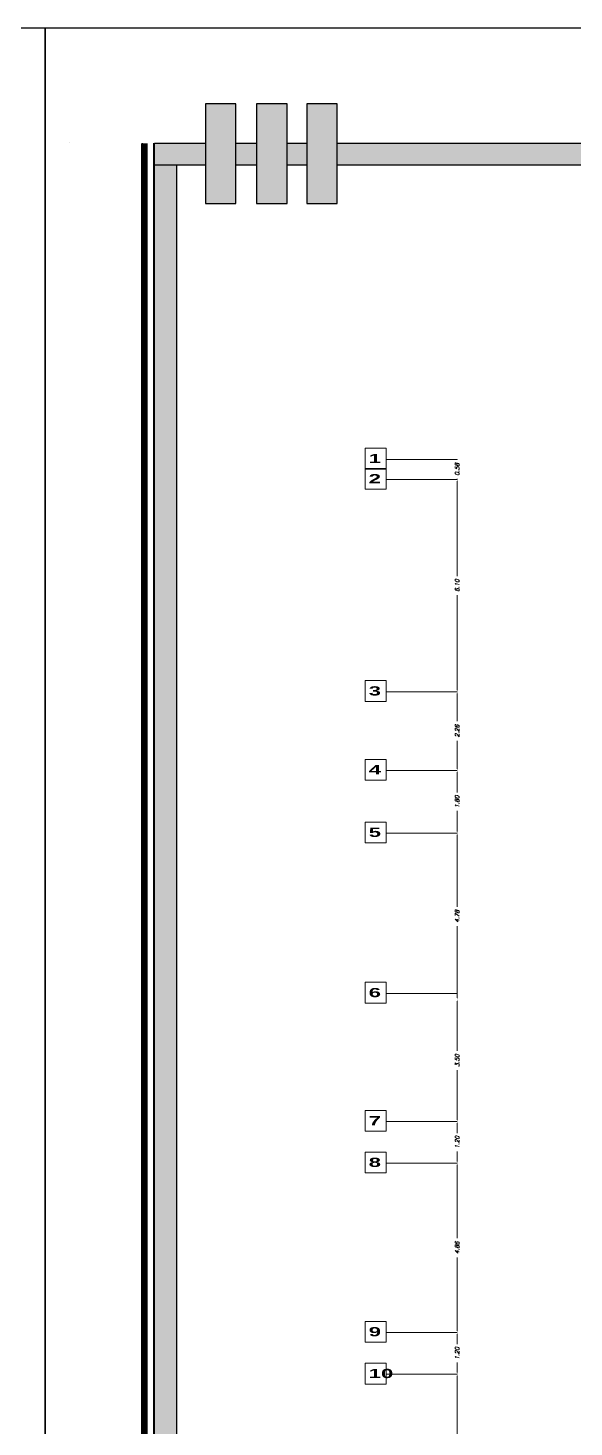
# Model space of a CAD drawing. Header units: inches. Extents: x 70 to 1974, y -315 to 363.
# Drawn here: x 1033.54 to 1049.24, y 220.05 to 260.24 of the extents above; entities that cross this region are included whole.
import ezdxf

# ---------------------------------------------------------------- set-up
doc = ezdxf.new("R2010")
doc.units = ezdxf.units.IN
doc.header["$MEASUREMENT"] = 0
doc.layers.add('3', color=244, linetype='Continuous', lineweight=20)
doc.layers.add('7', color=7, linetype='Continuous')
doc.layers.add('AX', color=7, linetype='Continuous', lineweight=18, true_color=0xb7ad8f)
doc.styles.add('KH1', font='', dxfattribs={"width": 1.5})
doc.styles.add('STYLE3', font='italict.shx')
doc.styles.get('KH1').set_extended_font_data('Arial Black')
doc.dimstyles.new('mo', dxfattribs={"dimscale": 0.08, "dimtxt": 1.5, "dimasz": 0.6, "dimexe": 1, "dimexo": 1, "dimgap": 1, "dimtad": 0, "dimzin": 1, "dimdsep": 46, "dimtxsty": 'STYLE3', "dimcen": 2.5, "dimse1": 1, "dimse2": 1, "dimclrd": 1, "dimclre": 2, "dimclrt": 1, "dimadec": 0, "dimazin": 0, "dimtm": 1e-09, "dimtfac": 1, "dimtix": 1, "dimtmove": 0, "dimatfit": 1, "dimfxl": 0, "dimtolj": 1, "dimtzin": 0, "dimarcsym": 0})

# ---------------------------------------------------------------- blocks, each defined once
blk = doc.blocks.new('k1')
at = {"true_color": 0x636466}
h = blk.add_hatch(color=251, dxfattribs=at)
h.dxf.hatch_style = 1
h.paths.add_polyline_path([(-479.763, -162.319), (-480.495, -162.319), (-480.495, -162.634), (-479.763, -162.634)])
h.paths.add_polyline_path([(-479.027, -162.319), (-479.326, -162.319), (-479.326, -162.634), (-479.027, -162.634)])
h.paths.add_polyline_path([(-478.307, -162.319), (-478.59, -162.319), (-478.59, -162.634), (-478.307, -162.634)])
h = blk.add_hatch(color=251, dxfattribs=at)
h.dxf.hatch_style = 1
h.paths.add_polyline_path([(-480.494, -162.334), (-480.494, -163.026), (-480.494, -198.947), (-480.18, -198.947), (-480.18, -162.334)])
h = blk.add_hatch(color=251, dxfattribs=at)
h.dxf.hatch_style = 1
h.paths.add_polyline_path([(-462.468, -162.319), (-463.16, -162.319), (-477.869, -162.319), (-477.869, -162.634), (-462.468, -162.633)])
at = {"layer": '3'}
h = blk.add_hatch(color=256, dxfattribs=at)
h.dxf.hatch_style = 1
h.paths.add_polyline_path([(-479.326, -161.751), (-479.763, -161.751), (-479.763, -163.185), (-479.326, -163.185)])
h.paths.add_polyline_path([(-478.59, -161.751), (-479.027, -161.751), (-479.027, -163.185), (-478.59, -163.185)])
h.paths.add_polyline_path([(-477.869, -161.751), (-478.307, -161.751), (-478.307, -163.185), (-477.869, -163.185)])
for p, q in [((-481.719, -162.312), (-481.719, -162.312)), ((-480.178, -162.634), (-480.178, -198.949))]:
    blk.add_line(p, q)
for points in [[(-452.366, -202.667), (-482.066, -202.667), (-482.066, -160.662), (-452.366, -160.662)], [(-482.066, -160.662), (-452.366, -160.662), (-452.366, -202.667), (-482.066, -202.667)], [(-479.326, -161.751), (-479.763, -161.751), (-479.763, -163.185), (-479.326, -163.185)], [(-478.59, -161.751), (-479.027, -161.751), (-479.027, -163.185), (-478.59, -163.185)], [(-477.869, -161.751), (-478.307, -161.751), (-478.307, -163.185), (-477.869, -163.185)]]:
    blk.add_lwpolyline(points, close=True)
for points in [[(-479.763, -162.634), (-480.495, -162.634), (-480.495, -162.319), (-479.763, -162.319)], [(-480.178, -162.634), (-480.178, -198.949), (-480.495, -198.949), (-480.495, -162.319), (-480.178, -162.319)], [(-479.326, -162.319), (-479.027, -162.319)], [(-478.59, -162.319), (-478.307, -162.319)], [(-477.869, -162.319), (-462.606, -162.319)], [(-479.027, -162.634), (-479.326, -162.634)], [(-478.307, -162.634), (-478.59, -162.634)], [(-462.557, -162.634), (-477.869, -162.634)]]:
    blk.add_lwpolyline(points)
blk.add_line((-480.669, -162.319), (-480.669, -162.922), dxfattribs=at)
at = {"layer": '3', "const_width": 0.1}
for points in [[(-480.641, -192.137), (-480.641, -162.319)], [(-480.641, -198.946), (-480.641, -162.319)]]:
    blk.add_lwpolyline(points, dxfattribs=at)
at = {"layer": '7', "lineweight": 30}
blk.add_line((-480.506, -198.946), (-480.503, -162.319), dxfattribs=at)
blk = doc.blocks.new('*D94')
at = {"layer": 'AX', "color": 1, "lineweight": -2, "transparency": 16777216}
for p, q in [((764.912, 73.172), (764.912, 73.157)), ((764.912, 72.594), (764.912, 72.609))]:
    blk.add_line(p, q, dxfattribs=at)
at = {"layer": 'Defpoints', "color": 0, "transparency": 16777216}
for p in [(764.912, 73.172), (764.912, 72.594), (764.912, 72.594)]:
    blk.add_point(p, dxfattribs=at)
at = {"layer": 'AX', "color": 1, "transparency": 16777216, "insert": (764.912, 72.883), "char_height": 0.12, "attachment_point": 5, "rotation": 90, "style": 'STYLE3'}
blk.add_mtext('\\A1;0.58', dxfattribs=at)
blk = doc.blocks.new('*D95')
at = {"layer": 'AX', "color": 1, "lineweight": -2, "transparency": 16777216}
for p, q in [((764.912, 72.546), (764.912, 69.82)), ((764.912, 66.546), (764.912, 69.272))]:
    blk.add_line(p, q, dxfattribs=at)
at = {"layer": 'AX', "color": 1, "transparency": 16777216}
for points in [[(764.904, 72.546), (764.92, 72.546), (764.912, 72.594)], [(764.904, 66.546), (764.92, 66.546), (764.912, 66.498)]]:
    blk.add_solid(points, dxfattribs=at)
at = {"layer": 'Defpoints', "color": 0, "transparency": 16777216}
for p in [(764.912, 72.594), (764.912, 66.498), (764.912, 66.498)]:
    blk.add_point(p, dxfattribs=at)
at = {"layer": 'AX', "color": 1, "transparency": 16777216, "insert": (764.912, 69.546), "char_height": 0.12, "attachment_point": 5, "rotation": 90, "style": 'STYLE3'}
blk.add_mtext('\\A1;6.10', dxfattribs=at)
blk = doc.blocks.new('*D96')
at = {"layer": 'AX', "color": 1, "lineweight": -2, "transparency": 16777216}
for p, q in [((764.912, 66.45), (764.912, 65.647)), ((764.912, 64.283), (764.912, 65.087))]:
    blk.add_line(p, q, dxfattribs=at)
at = {"layer": 'AX', "color": 1, "transparency": 16777216}
for points in [[(764.904, 66.45), (764.92, 66.45), (764.912, 66.498)], [(764.904, 64.283), (764.92, 64.283), (764.912, 64.235)]]:
    blk.add_solid(points, dxfattribs=at)
at = {"layer": 'Defpoints', "color": 0, "transparency": 16777216}
for p in [(764.912, 66.498), (764.912, 64.235), (764.912, 64.235)]:
    blk.add_point(p, dxfattribs=at)
at = {"layer": 'AX', "color": 1, "transparency": 16777216, "insert": (764.912, 65.367), "char_height": 0.12, "attachment_point": 5, "rotation": 90, "style": 'STYLE3'}
blk.add_mtext('\\A1;2.26', dxfattribs=at)
blk = doc.blocks.new('*D97')
at = {"layer": 'AX', "color": 1, "lineweight": -2, "transparency": 16777216}
for p, q in [((764.912, 64.187), (764.912, 63.598)), ((764.912, 62.483), (764.912, 63.072))]:
    blk.add_line(p, q, dxfattribs=at)
at = {"layer": 'AX', "color": 1, "transparency": 16777216}
for points in [[(764.904, 64.187), (764.92, 64.187), (764.912, 64.235)], [(764.904, 62.483), (764.92, 62.483), (764.912, 62.435)]]:
    blk.add_solid(points, dxfattribs=at)
at = {"layer": 'Defpoints', "color": 0, "transparency": 16777216}
for p in [(764.912, 64.235), (764.912, 62.435), (764.912, 62.435)]:
    blk.add_point(p, dxfattribs=at)
at = {"layer": 'AX', "color": 1, "transparency": 16777216, "insert": (764.912, 63.335), "char_height": 0.12, "attachment_point": 5, "rotation": 90, "style": 'STYLE3'}
blk.add_mtext('\\A1;1.80', dxfattribs=at)
blk = doc.blocks.new('*D98')
at = {"layer": 'AX', "color": 1, "lineweight": -2, "transparency": 16777216}
for p, q in [((764.912, 62.387), (764.912, 60.32)), ((764.912, 57.699), (764.912, 59.766))]:
    blk.add_line(p, q, dxfattribs=at)
at = {"layer": 'AX', "color": 1, "transparency": 16777216}
for points in [[(764.904, 62.387), (764.92, 62.387), (764.912, 62.435)], [(764.904, 57.699), (764.92, 57.699), (764.912, 57.651)]]:
    blk.add_solid(points, dxfattribs=at)
at = {"layer": 'Defpoints', "color": 0, "transparency": 16777216}
for p in [(764.912, 62.435), (764.912, 57.651), (764.912, 57.651)]:
    blk.add_point(p, dxfattribs=at)
at = {"layer": 'AX', "color": 1, "transparency": 16777216, "insert": (764.912, 60.043), "char_height": 0.12, "attachment_point": 5, "rotation": 90, "style": 'STYLE3'}
blk.add_mtext('\\A1;4.78', dxfattribs=at)
blk = doc.blocks.new('*D99')
at = {"layer": 'AX', "color": 1, "lineweight": -2, "transparency": 16777216}
for p, q in [((764.912, 57.603), (764.912, 56.178)), ((764.912, 54.199), (764.912, 55.624))]:
    blk.add_line(p, q, dxfattribs=at)
at = {"layer": 'AX', "color": 1, "transparency": 16777216}
for points in [[(764.904, 57.603), (764.92, 57.603), (764.912, 57.651)], [(764.904, 54.199), (764.92, 54.199), (764.912, 54.151)]]:
    blk.add_solid(points, dxfattribs=at)
at = {"layer": 'Defpoints', "color": 0, "transparency": 16777216}
for p in [(764.912, 57.651), (764.912, 54.151), (764.912, 54.151)]:
    blk.add_point(p, dxfattribs=at)
at = {"layer": 'AX', "color": 1, "transparency": 16777216, "insert": (764.912, 55.901), "char_height": 0.12, "attachment_point": 5, "rotation": 90, "style": 'STYLE3'}
blk.add_mtext('\\A1;3.50', dxfattribs=at)
blk = doc.blocks.new('*D100')
at = {"layer": 'AX', "color": 1, "lineweight": -2, "transparency": 16777216}
for p, q in [((764.912, 54.103), (764.912, 53.815)), ((764.912, 53.002), (764.912, 53.29))]:
    blk.add_line(p, q, dxfattribs=at)
at = {"layer": 'AX', "color": 1, "transparency": 16777216}
for points in [[(764.904, 54.103), (764.92, 54.103), (764.912, 54.151)], [(764.904, 53.002), (764.92, 53.002), (764.912, 52.954)]]:
    blk.add_solid(points, dxfattribs=at)
at = {"layer": 'Defpoints', "color": 0, "transparency": 16777216}
for p in [(764.912, 54.151), (764.912, 52.954), (764.912, 52.954)]:
    blk.add_point(p, dxfattribs=at)
at = {"layer": 'AX', "color": 1, "transparency": 16777216, "insert": (764.912, 53.553), "char_height": 0.12, "attachment_point": 5, "rotation": 90, "style": 'STYLE3'}
blk.add_mtext('\\A1;1.20', dxfattribs=at)
blk = doc.blocks.new('*D101')
at = {"layer": 'AX', "color": 1, "lineweight": -2, "transparency": 16777216}
for p, q in [((764.912, 52.906), (764.912, 50.799)), ((764.912, 48.137), (764.912, 50.245))]:
    blk.add_line(p, q, dxfattribs=at)
at = {"layer": 'AX', "color": 1, "transparency": 16777216}
for points in [[(764.904, 52.906), (764.92, 52.906), (764.912, 52.954)], [(764.904, 48.137), (764.92, 48.137), (764.912, 48.089)]]:
    blk.add_solid(points, dxfattribs=at)
at = {"layer": 'Defpoints', "color": 0, "transparency": 16777216}
for p in [(764.912, 52.954), (764.912, 48.089), (764.912, 48.089)]:
    blk.add_point(p, dxfattribs=at)
at = {"layer": 'AX', "color": 1, "transparency": 16777216, "insert": (764.912, 50.522), "char_height": 0.12, "attachment_point": 5, "rotation": 90, "style": 'STYLE3'}
blk.add_mtext('\\A1;4.86', dxfattribs=at)
blk = doc.blocks.new('*D102')
at = {"layer": 'AX', "color": 1, "lineweight": -2, "transparency": 16777216}
for p, q in [((764.912, 48.041), (764.912, 47.752)), ((764.912, 46.937), (764.912, 47.226))]:
    blk.add_line(p, q, dxfattribs=at)
at = {"layer": 'AX', "color": 1, "transparency": 16777216}
for points in [[(764.904, 48.041), (764.92, 48.041), (764.912, 48.089)], [(764.904, 46.937), (764.92, 46.937), (764.912, 46.889)]]:
    blk.add_solid(points, dxfattribs=at)
at = {"layer": 'Defpoints', "color": 0, "transparency": 16777216}
for p in [(764.912, 48.089), (764.912, 46.889), (764.912, 46.889)]:
    blk.add_point(p, dxfattribs=at)
at = {"layer": 'AX', "color": 1, "transparency": 16777216, "insert": (764.912, 47.489), "char_height": 0.12, "attachment_point": 5, "rotation": 90, "style": 'STYLE3'}
blk.add_mtext('\\A1;1.20', dxfattribs=at)
blk = doc.blocks.new('*D103')
at = {"layer": 'AX', "color": 1, "lineweight": -2, "transparency": 16777216}
for p, q in [((764.912, 46.841), (764.912, 45.145)), ((764.912, 42.894), (764.912, 44.59))]:
    blk.add_line(p, q, dxfattribs=at)
at = {"layer": 'AX', "color": 1, "transparency": 16777216}
for points in [[(764.904, 46.841), (764.92, 46.841), (764.912, 46.889)], [(764.904, 42.894), (764.92, 42.894), (764.912, 42.846)]]:
    blk.add_solid(points, dxfattribs=at)
at = {"layer": 'Defpoints', "color": 0, "transparency": 16777216}
for p in [(764.912, 46.889), (764.912, 42.846), (764.912, 42.846)]:
    blk.add_point(p, dxfattribs=at)
at = {"layer": 'AX', "color": 1, "transparency": 16777216, "insert": (764.912, 44.867), "char_height": 0.12, "attachment_point": 5, "rotation": 90, "style": 'STYLE3'}
blk.add_mtext('\\A1;4.04', dxfattribs=at)
blk = doc.blocks.new('5')
at = {"layer": 'AX', "color": 23, "linetype": 'ByBlock', "true_color": 0xbf8b78}
for p, q in [((762.866, 73.172), (764.912, 73.172)), ((762.866, 72.594), (764.912, 72.594)), ((762.866, 66.498), (764.912, 66.498)), ((762.866, 64.235), (764.912, 64.235)), ((762.866, 62.435), (764.912, 62.435)), ((762.866, 57.831), (764.912, 57.831)), ((762.866, 54.151), (764.912, 54.151)), ((762.866, 52.954), (764.912, 52.954)), ((762.866, 48.089), (764.912, 48.089)), ((762.866, 46.889), (764.912, 46.889))]:
    blk.add_line(p, q, dxfattribs=at)
for points in [[(762.866, 72.89), (762.866, 73.49), (762.266, 73.49), (762.266, 72.89)], [(762.866, 72.312), (762.866, 72.912), (762.266, 72.912), (762.266, 72.312)], [(762.866, 66.216), (762.866, 66.816), (762.266, 66.816), (762.266, 66.216)], [(762.866, 63.953), (762.866, 64.553), (762.266, 64.553), (762.266, 63.953)], [(762.866, 62.153), (762.866, 62.753), (762.266, 62.753), (762.266, 62.153)], [(762.866, 57.549), (762.866, 58.149), (762.266, 58.149), (762.266, 57.549)], [(762.866, 53.869), (762.866, 54.469), (762.266, 54.469), (762.266, 53.869)], [(762.866, 52.672), (762.866, 53.272), (762.266, 53.272), (762.266, 52.672)], [(762.866, 47.807), (762.866, 48.407), (762.266, 48.407), (762.266, 47.807)], [(762.866, 46.607), (762.866, 47.207), (762.266, 47.207), (762.266, 46.607)]]:
    blk.add_lwpolyline(points, close=True, dxfattribs=at)
at = {"layer": 'AX', "color": 23, "linetype": 'ByBlock', "true_color": 0xbf8b78, "style": 'KH1', "width": 1.5}
for s, height, p in [('1', 0.264, (762.368, 73.063)), ('2', 0.264, (762.368, 72.485)), ('3', 0.264, (762.368, 66.389)), ('4', 0.264, (762.368, 64.126)), ('5', 0.264, (762.368, 62.326)), ('6', 0.264, (762.368, 57.722)), ('7', 0.264, (762.368, 54.042)), ('8', 0.264, (762.368, 52.845)), ('9', 0.264, (762.368, 47.98)), ('10', 0.2644, (762.368, 46.78))]:
    blk.add_text(s, height=height, dxfattribs=at).set_placement(p)
at = {"layer": 'AX'}
dim = blk.add_aligned_dim(p1=(764.912, 73.172), p2=(764.912, 72.594), distance=0, dimstyle='mo', override={"dimfxl": 150, "dimfxlon": 1, "dimarcsym": 1}, dxfattribs=at)
dim.commit()
dim.dimension.update_dxf_attribs({"geometry": '*D94', "text_midpoint": (764.912, 72.883)})
for base, p1, p2, picture, middle in [((764.912, 66.498), (764.912, 72.594), (764.912, 66.498), '*D95', (764.912, 69.546)), ((764.912, 64.235), (764.912, 66.498), (764.912, 64.235), '*D96', (764.912, 65.367)), ((764.912, 62.435), (764.912, 64.235), (764.912, 62.435), '*D97', (764.912, 63.335)), ((764.912, 57.651), (764.912, 62.435), (764.912, 57.651), '*D98', (764.912, 60.043)), ((764.912, 54.151), (764.912, 57.651), (764.912, 54.151), '*D99', (764.912, 55.901)), ((764.912, 52.954), (764.912, 54.151), (764.912, 52.954), '*D100', (764.912, 53.553)), ((764.9124, 48.0893), (764.9124, 52.9542), (764.9124, 48.0893), '*D101', (764.9124, 50.5217)), ((764.912, 46.889), (764.912, 48.089), (764.912, 46.889), '*D102', (764.912, 47.489)), ((764.912, 42.846), (764.912, 46.889), (764.912, 42.846), '*D103', (764.912, 44.867))]:
    dim = blk.add_linear_dim(base=base, p1=p1, p2=p2, angle=90, dimstyle='mo', override={"dimtmove": 1, "dimfxl": 150, "dimfxlon": 1, "dimarcsym": 1}, dxfattribs=at)
    dim.commit()
    dim.dimension.update_dxf_attribs({"geometry": picture, "text_midpoint": middle})

msp = doc.modelspace()

# ---------------------------------------------------------------- block references
at = {"xscale": 2, "yscale": 2, "zscale": 2}
for p in [(1938.76483, 581.56474), (1998.16483, 581.56474)]:
    msp.add_blockref('k1', p, dxfattribs=at)
at = {"layer": 'AX'}
msp.add_blockref('5', (280.9659, 174.67575), dxfattribs=at)

doc.saveas('drawing.dxf')
